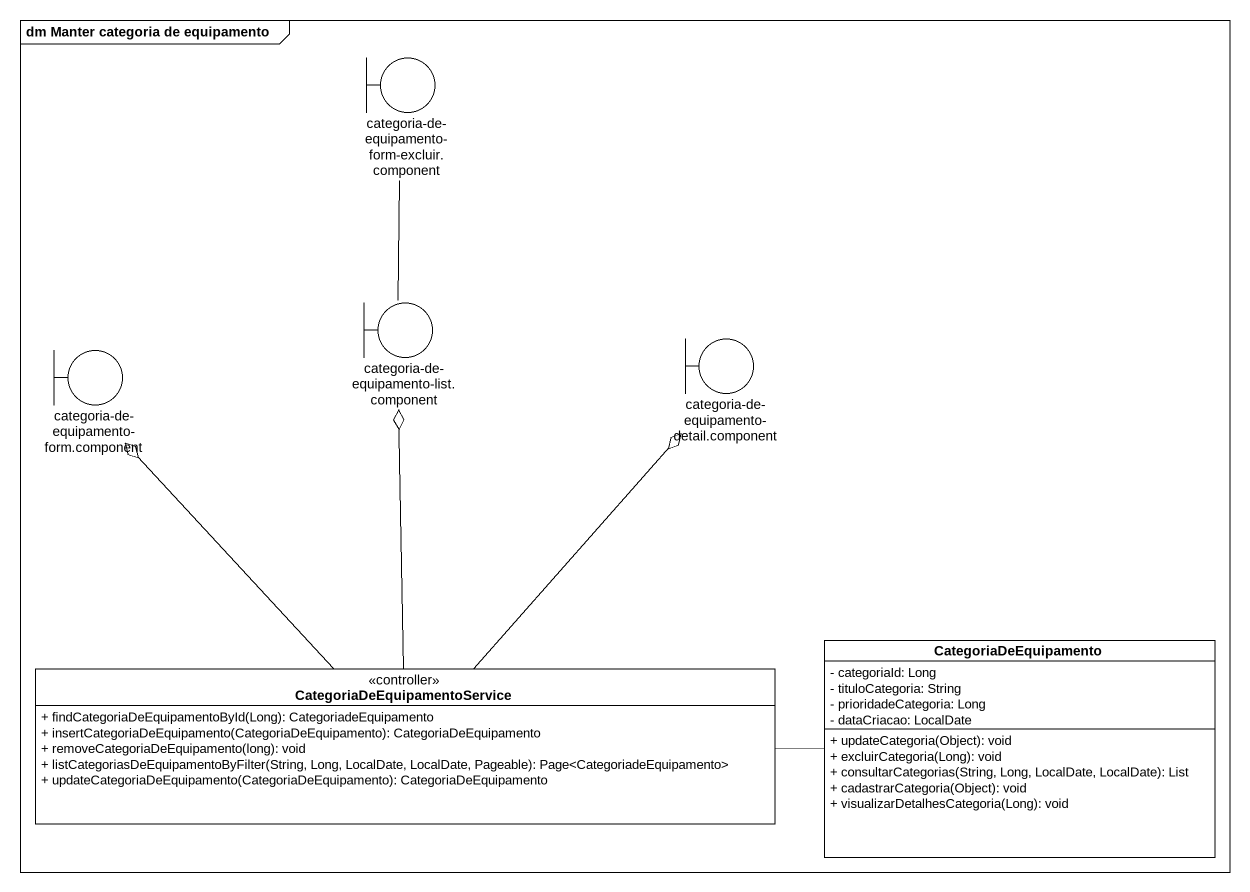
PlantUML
@startuml
mainframe dm Manter categoria de equipamento
allowmixing
hide circle
hide empty members
skinparam classAttributeIconSize 0
boundary "categoria-de-equipamento-form-excluir.component" as categoria_de_equipamento
boundary "categoria-de-equipamento-list.component" as categoria_de_equipamento_2
boundary "categoria-de-equipamento-form.component" as categoria_de_equipamento_3
boundary "categoria-de-equipamento-detail.component" as categoria_de_equipamento_4
class CategoriaDeEquipamento {
  - categoriaId: Long
  - tituloCategoria: String
  - prioridadeCategoria: Long
  - dataCriacao: LocalDate
  + updateCategoria(Object): void
  + excluirCategoria(Long): void
  + consultarCategorias(String, Long, LocalDate, LocalDate): List
  + cadastrarCategoria(Object): void
  + visualizarDetalhesCategoria(Long): void
}
class "CategoriaDeEquipamentoService" as CategoriaDeEquipamentoServic <<controller>> {
  + findCategoriaDeEquipamentoById(Long): CategoriadeEquipamento
  + insertCategoriaDeEquipamento(CategoriaDeEquipamento): CategoriaDeEquipamento
  + removeCategoriaDeEquipamento(long): void
  + listCategoriasDeEquipamentoByFilter(String, Long, LocalDate, LocalDate, Pageable): Page<CategoriadeEquipamento>
  + updateCategoriaDeEquipamento(CategoriaDeEquipamento): CategoriaDeEquipamento
}
categoria_de_equipamento -- categoria_de_equipamento_2
CategoriaDeEquipamentoServic -up-o categoria_de_equipamento_2
CategoriaDeEquipamentoServic -up-o categoria_de_equipamento_3
CategoriaDeEquipamentoServic -up-o categoria_de_equipamento_4
CategoriaDeEquipamentoServic -right- CategoriaDeEquipamento
@enduml
